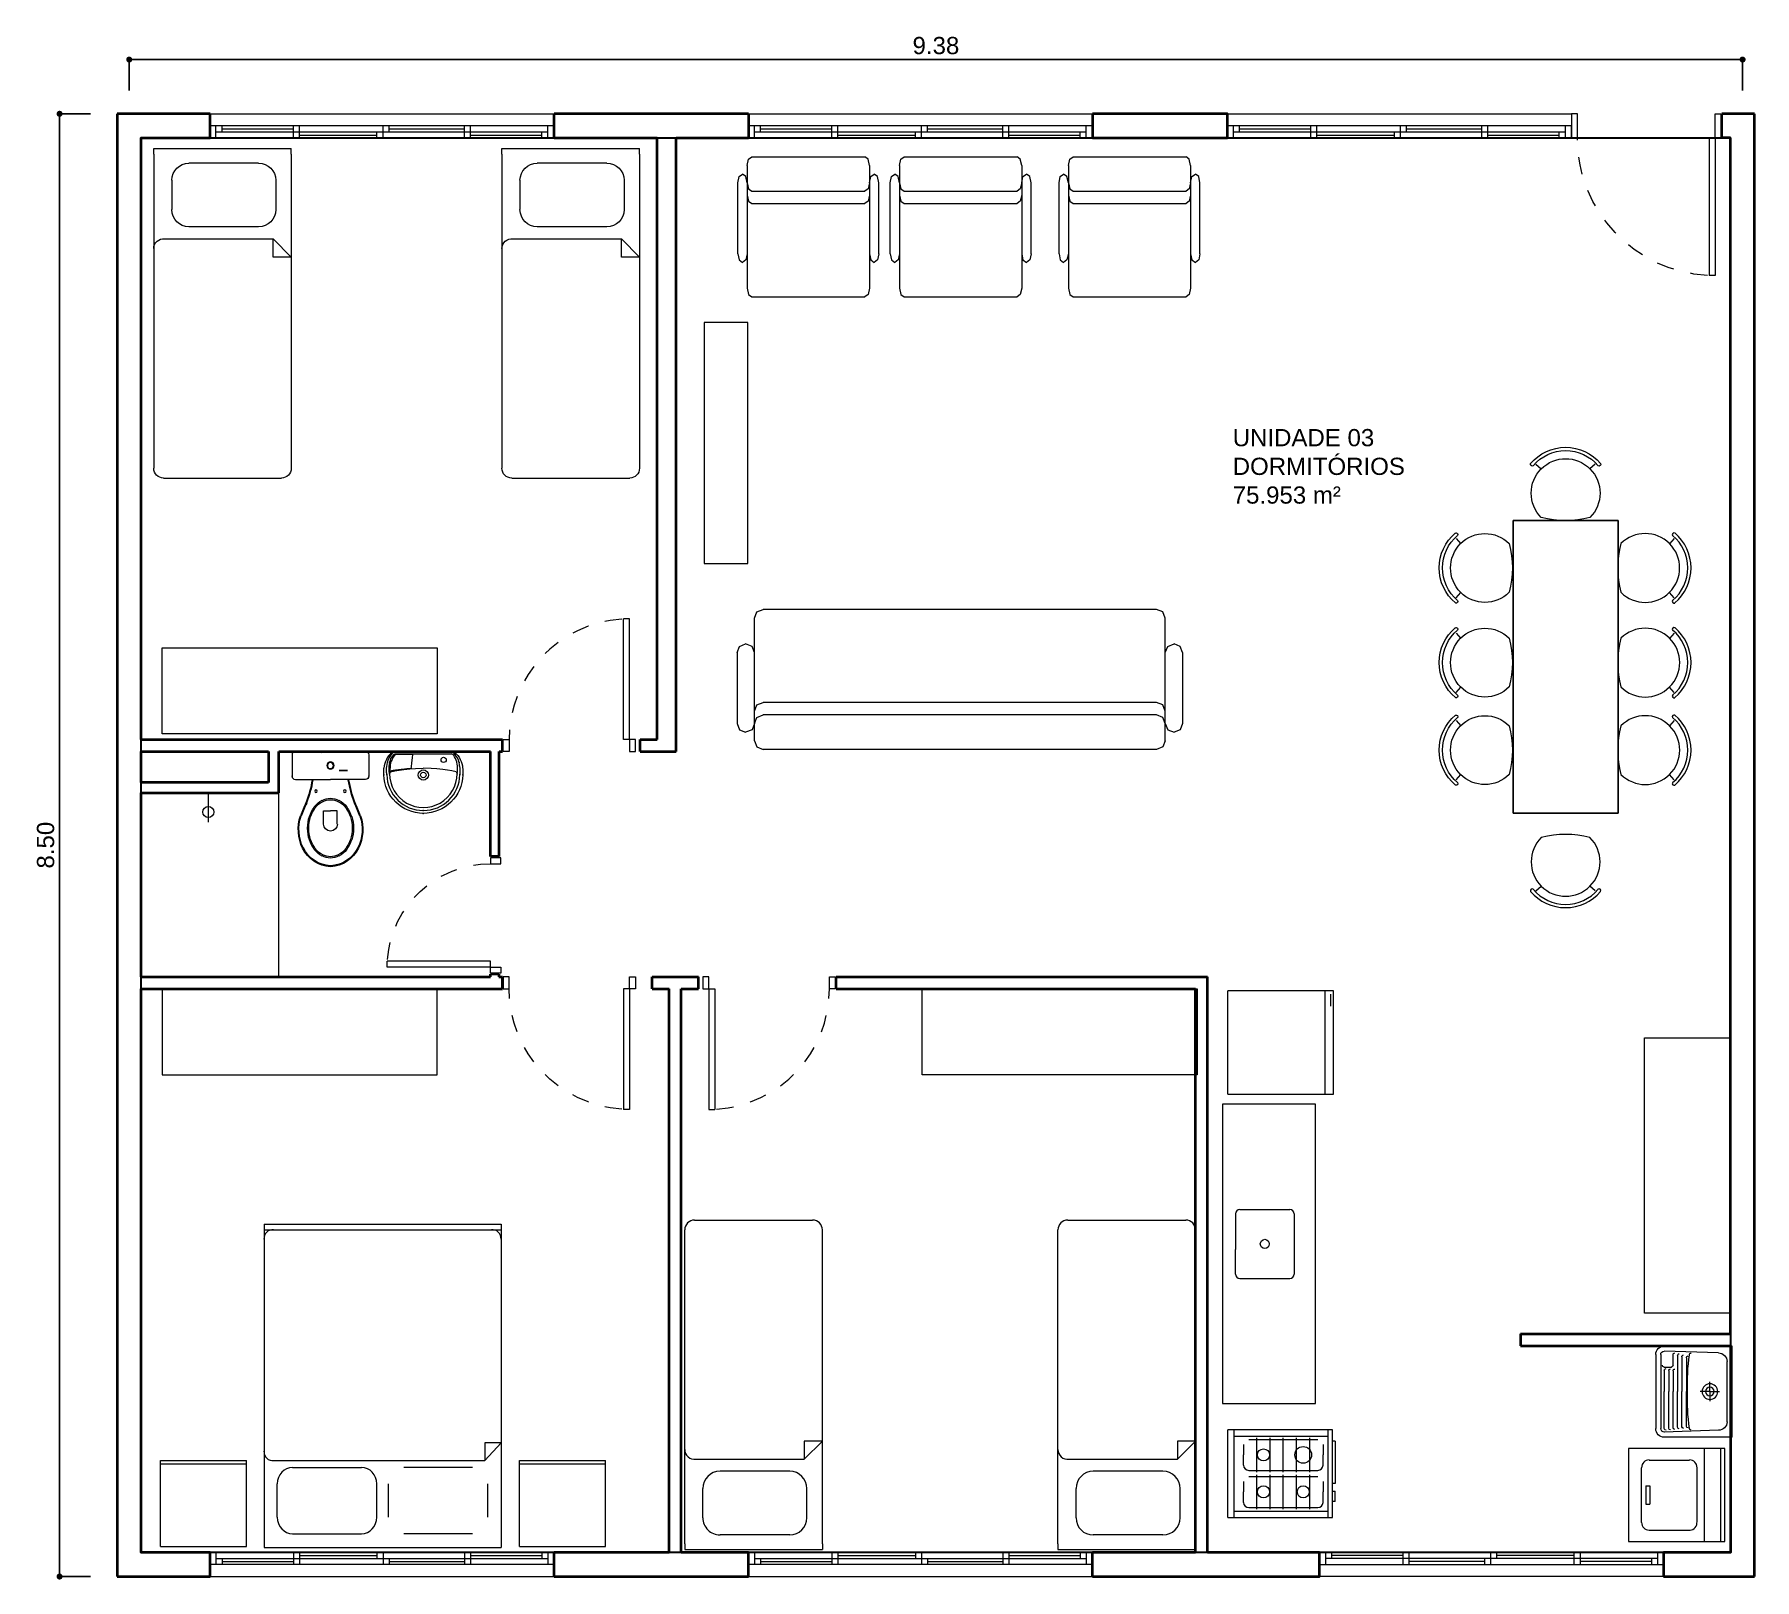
# Model space of a CAD drawing. Header units: millimetres. Extents: x 173 to 410, y -14 to 183.
# Drawn here: x 185.15 to 195.15, y 82.24 to 91.22 of the extents above; entities that cross this region are included whole.
import ezdxf

# ---------------------------------------------------------------- set-up
doc = ezdxf.new("R2010")
doc.units = ezdxf.units.MM
doc.linetypes.add('HIDDEN', pattern=[0.05, 0.025, -0.025])
doc.layers.get('0').update_dxf_attribs({"color": 4})
doc.layers.add('ar-mobiliario', color=7, linetype='Continuous')
doc.layers.add('ar-sanitarios-louças', color=7, linetype='Continuous')
for name, color, linetype, lineweight in [('ARQ Alvenaria', 201, 'Continuous', 40), ('ARQ Anotações', 2, 'Continuous', 5), ('ARQ Caixilharia', 140, 'Continuous', 9), ('ARQ Equipamento', 4, 'Continuous', 18), ('ARQ Projeções', 144, 'HIDDEN', 5), ('ARQ Visto', 152, 'Continuous', 13)]:
    doc.layers.add(name, color=color, linetype=linetype, lineweight=lineweight)
doc.layers.add('ARQ Áreas', color=7, linetype='Continuous', lineweight=30, true_color=0x0ce956, plot=False)
doc.styles.get("Standard").update_dxf_attribs({"font": 'arial.ttf'})
doc.dimstyles.new('Executivo 1-50', dxfattribs={"dimtxt": 0.1, "dimasz": 0.035, "dimexe": 0, "dimexo": 0.0625, "dimgap": 0.03, "dimtad": 1, "dimzin": 0, "dimdsep": 46, "dimtxsty": 'Standard', "dimblk": 'DOT', "dimcen": 0.09, "dimclrd": 8, "dimclre": 8, "dimadec": 0, "dimazin": 0, "dimtfac": 1, "dimtix": 1, "dimtmove": 2, "dimatfit": 3, "dimldrblk": 'DOT', "dimfxl": 0.18, "dimfxlon": 1, "dimtolj": 1, "dimtzin": 0, "dimarcsym": 0})

# ---------------------------------------------------------------- blocks, each defined once
blk = doc.blocks.new('SLAB_19', base_point=(-13.105, -3.32))
at = {"layer": 'ar-mobiliario', "color": 8, "linetype": 'Continuous', "lineweight": 13, "true_color": 0x747474, "flags": 128}
blk.add_lwpolyline([(-13.105, -3.32), (-13.105, -3.82), (-11.505, -3.82), (-11.505, -3.32)], close=True, dxfattribs=at)
blk = doc.blocks.new('PSN_Single Bed', base_point=(23.006, 28.013))
at = {"layer": 'ar-mobiliario', "color": 8, "linetype": 'Continuous', "lineweight": 13, "true_color": 0x747474}
for p, q in [((23.193, 29.912), (23.193, 29.946)), ((23.993, 29.946), (23.193, 29.946)), ((23.193, 29.912), (23.193, 28.088)), ((23.993, 29.912), (23.993, 29.946)), ((23.993, 29.912), (23.993, 28.088)), ((23.383, 29.861), (23.788, 29.861)), ((23.283, 29.761), (23.283, 29.591)), ((23.888, 29.761), (23.888, 29.591)), ((23.298, 29.42), (23.193, 29.315)), ((23.298, 29.315), (23.298, 29.42)), ((23.929, 29.42), (23.298, 29.42)), ((23.383, 29.491), (23.788, 29.491)), ((23.193, 29.315), (23.298, 29.315)), ((23.936, 28.031), (23.25, 28.031))]:
    blk.add_line(p, q, dxfattribs=at)
for centre, radius, start, end in [((23.383, 29.761), 0.1, 90, 180), ((23.788, 29.761), 0.1, 0, 90), ((23.383, 29.591), 0.1, 180, 270), ((23.788, 29.591), 0.1, 270, 0), ((23.936, 29.364), 0.0571, 0, 97.1348), ((23.25, 28.088), 0.057, 180, 270), ((23.936, 28.088), 0.057, 270, 360)]:
    blk.add_arc(centre, radius, start, end, dxfattribs=at)
blk = doc.blocks.new('PSR_Double Bed', base_point=(23.006, 28.013))
at = {"layer": 'ar-mobiliario', "color": 8, "linetype": 'Continuous', "lineweight": 13, "true_color": 0x747474}
for p, q in [((23.024, 29.732), (23.059, 29.732)), ((23.024, 28.182), (23.024, 29.732)), ((23.059, 29.732), (24.94, 29.732)), ((23.059, 28.182), (23.059, 29.732)), ((24.448, 29.626), (24.343, 29.732)), ((24.343, 29.732), (24.343, 29.626)), ((24.94, 29.732), (24.974, 29.732)), ((24.974, 28.182), (24.974, 29.732)), ((24.343, 29.626), (24.448, 29.626)), ((24.448, 28.245), (24.448, 29.626)), ((24.79, 29.645), (24.59, 29.645)), ((24.49, 29.545), (24.49, 29.095)), ((24.89, 29.545), (24.89, 29.095)), ((24.79, 28.995), (24.59, 28.995)), ((24.79, 28.919), (24.59, 28.919)), ((24.49, 28.369), (24.49, 28.819)), ((24.89, 28.369), (24.89, 28.819)), ((24.79, 28.269), (24.59, 28.269)), ((23.024, 28.182), (23.059, 28.182)), ((23.059, 28.182), (24.94, 28.182)), ((24.94, 28.182), (24.974, 28.182))]:
    blk.add_line(p, q, dxfattribs=at)
for centre, radius, start, end in [((23.115, 29.675), 0.0571, 90, 187.1348), ((24.59, 28.819), 0.1, 90, 180), ((24.79, 28.819), 0.1, 0, 90), ((24.59, 28.369), 0.1, 180, 270), ((24.79, 28.369), 0.1, 270, 0), ((23.115, 28.238), 0.0571, 172.8651, 270), ((24.392, 28.238), 0.0571, 270, 7.1348)]:
    blk.add_arc(centre, radius, start, end, dxfattribs=at)
blk = doc.blocks.new('Cab Base 1D-Drawer_2', base_point=(23.006, 28.013))
at = {"layer": 'ar-mobiliario', "color": 8, "linetype": 'Continuous', "lineweight": 13, "true_color": 0x747474}
for p, q in [((23.006, 28.513), (23.506, 28.513)), ((23.006, 28.013), (23.006, 28.513)), ((23.506, 28.013), (23.506, 28.513)), ((23.006, 28.493), (23.506, 28.493)), ((23.006, 28.013), (23.506, 28.013))]:
    blk.add_line(p, q, dxfattribs=at)
blk = doc.blocks.new('_DOT')
at = {"color": 0, "linetype": 'ByBlock', "lineweight": -2}
blk.add_line((-0.5, 0), (-1, 0), dxfattribs=at)
at = {"color": 0, "linetype": 'ByBlock', "const_width": 0.5}
blk.add_lwpolyline([(-0.25, 0, 1), (0.25, 0, 1)], format="xyb", close=True, dxfattribs=at)
blk = doc.blocks.new('*D2709')
at = {"layer": 'ARQ Anotações', "color": 8, "lineweight": -2, "transparency": 16777216}
for p, q in [((185.697, 90.896), (185.697, 91.076)), ((185.732, 91.076), (195.042, 91.076)), ((195.077, 90.896), (195.077, 91.076))]:
    blk.add_line(p, q, dxfattribs=at)
at = {"layer": 'Defpoints', "color": 0, "transparency": 16777216}
for p in [(195.077, 91.076), (195.077, 90.571), (185.697, 85.656)]:
    blk.add_point(p, dxfattribs=at)
at = {"layer": 'ARQ Anotações', "color": 8, "lineweight": -2, "transparency": 16777216, "xscale": 0.035, "yscale": 0.035, "zscale": 0.035, "rotation": 180}
blk.add_blockref('_DOT', (185.697, 91.076), dxfattribs=at)
at = {"layer": 'ARQ Anotações', "color": 8, "lineweight": -2, "transparency": 16777216, "xscale": 0.035, "yscale": 0.035, "zscale": 0.035}
blk.add_blockref('_DOT', (195.077, 91.076), dxfattribs=at)
at = {"layer": 'ARQ Anotações', "color": 0, "transparency": 16777216, "insert": (190.387, 91.157), "char_height": 0.1, "attachment_point": 5}
blk.add_mtext('\\A1;9.38', dxfattribs=at)
blk = doc.blocks.new('PSR_cuba cozinha', base_point=(23.006, 28.013))
at = {"layer": 'ar-sanitarios-louças', "color": 8, "linetype": 'Continuous', "lineweight": 13, "true_color": 0x747474}
for p, q in [((23.085, 28.544), (23.085, 28.337)), ((23.11, 28.569), (23.41, 28.569)), ((23.435, 28.544), (23.435, 28.194)), ((23.085, 28.194), (23.085, 28.337)), ((23.11, 28.169), (23.41, 28.169))]:
    blk.add_line(p, q, dxfattribs=at)
blk.add_circle((23.26, 28.369), 0.0269, dxfattribs=at)
for centre, start, end in [((23.11, 28.544), 90, 180), ((23.41, 28.544), 0, 90), ((23.11, 28.194), 180, 270), ((23.41, 28.194), 270, 0)]:
    blk.add_arc(centre, 0.025, start, end, dxfattribs=at)
blk = doc.blocks.new('PSR_Fridge 1Door', base_point=(23.006, 28.013))
at = {"layer": 'ar-mobiliario', "color": 8, "linetype": 'Continuous', "lineweight": 13, "true_color": 0x747474}
for p, q in [((23.006, 28.661), (23.006, 28.013)), ((23.006, 28.661), (23.717, 28.661)), ((23.717, 28.013), (23.717, 28.661)), ((23.006, 28.064), (23.717, 28.064)), ((23.006, 28.013), (23.717, 28.013)), ((23.612, 28.028), (23.693, 28.028))]:
    blk.add_line(p, q, dxfattribs=at)
blk = doc.blocks.new('PSR_Fogão4 bocas', base_point=(23.006, 28.013))
at = {"layer": 'ar-mobiliario', "color": 8, "linetype": 'Continuous', "lineweight": 13, "true_color": 0x747474}
for p, q in [((23.006, 28.623), (23.516, 28.623)), ((23.006, 28.623), (23.006, 28.013)), ((23.516, 28.013), (23.516, 28.623)), ((23.006, 28.585), (23.516, 28.585)), ((23.043, 28.585), (23.043, 28.039)), ((23.094, 28.531), (23.155, 28.531)), ((23.215, 28.531), (23.155, 28.531)), ((23.31, 28.531), (23.37, 28.531)), ((23.43, 28.531), (23.37, 28.531)), ((23.479, 28.585), (23.479, 28.039)), ((23.054, 28.454), (23.255, 28.454)), ((23.064, 28.501), (23.064, 28.099)), ((23.245, 28.501), (23.245, 28.099)), ((23.269, 28.454), (23.47, 28.454)), ((23.28, 28.501), (23.28, 28.099)), ((23.46, 28.501), (23.46, 28.099)), ((23.054, 28.377), (23.255, 28.377)), ((23.269, 28.377), (23.47, 28.377)), ((23.054, 28.3), (23.255, 28.3)), ((23.054, 28.223), (23.255, 28.223)), ((23.269, 28.3), (23.47, 28.3)), ((23.269, 28.223), (23.47, 28.223)), ((23.054, 28.146), (23.255, 28.146)), ((23.269, 28.146), (23.47, 28.146)), ((23.006, 28.039), (23.516, 28.039)), ((23.006, 28.013), (23.516, 28.013)), ((23.094, 28.069), (23.155, 28.069)), ((23.099, 27.998), (23.099, 28.013)), ((23.215, 28.069), (23.155, 28.069)), ((23.159, 28.013), (23.159, 27.998)), ((23.204, 27.998), (23.204, 28.013)), ((23.31, 28.069), (23.37, 28.069)), ((23.43, 28.069), (23.37, 28.069)), ((23.449, 27.998), (23.449, 28.013)), ((23.099, 27.998), (23.159, 27.998)), ((23.449, 27.998), (23.204, 27.998))]:
    blk.add_line(p, q, dxfattribs=at)
for centre, radius in [((23.155, 28.415), 0.035), ((23.37, 28.415), 0.035), ((23.155, 28.184), 0.035), ((23.37, 28.184), 0.0487)]:
    blk.add_circle(centre, radius, dxfattribs=at)
for centre, start, end in [((23.094, 28.501), 90, 180), ((23.31, 28.501), 90, 180), ((23.094, 28.099), 180, 270), ((23.31, 28.099), 180, 270)]:
    blk.add_arc(centre, 0.03, start, end, dxfattribs=at)
blk = doc.blocks.new('CP929_2')
at = {"layer": 'ARQ Equipamento', "lineweight": 13}
for p, q in [((-0.222, -0.027), (-0.224, -0.035)), ((-0.224, -0.035), (-0.224, -0.159)), ((-0.218, -0.021), (-0.222, -0.027)), ((-0.212, -0.016), (-0.218, -0.021)), ((-0.204, -0.015), (-0.212, -0.016)), ((-0.204, -0.015), (0.204, -0.015)), ((0.204, -0.015), (0.212, -0.016)), ((0.212, -0.016), (0.217, -0.021)), ((0.217, -0.021), (0.222, -0.027)), ((0.222, -0.027), (0.223, -0.035)), ((0.223, -0.035), (0.223, -0.159)), ((-0.224, -0.159), (-0.222, -0.167)), ((-0.222, -0.167), (-0.218, -0.173)), ((-0.218, -0.173), (-0.212, -0.177)), ((-0.212, -0.177), (-0.204, -0.179)), ((-0.204, -0.179), (0, -0.179)), ((-0.103, -0.18), (-0.103, -0.179)), ((0.204, -0.179), (0, -0.179)), ((0.102, -0.18), (0.102, -0.179)), ((0.212, -0.177), (0.204, -0.179)), ((0.217, -0.173), (0.212, -0.177)), ((0.222, -0.167), (0.217, -0.173)), ((0.223, -0.159), (0.222, -0.167)), ((-0.04, -0.437), (-0.04, -0.36)), ((-0.04, -0.36), (0, -0.36)), ((0.04, -0.36), (0, -0.36)), ((0.04, -0.437), (0.04, -0.36))]:
    blk.add_line(p, q, dxfattribs=at)
for centre, radius in [((0, -0.097), 0.0216), ((0, -0.097), 0.018), ((-0.084, -0.246), 0.00752), ((0.084, -0.246), 0.00752)]:
    blk.add_circle(centre, radius, dxfattribs=at)
for centre, radius, start, end in [((-0.859, -0.049), 0.763, 339.6909, 350.163), ((-0.859, -0.049), 0.767, 339.6909, 350.163), ((0.858, -0.049), 0.767, 189.837, 200.3091), ((0.858, -0.049), 0.763, 189.837, 200.3091), ((0.018, -0.424), 0.142, 118.3761, 142.5178), ((0, -0.39), 0.103, 90, 118.3761), ((0, -0.392), 0.0966, 90, 118.3761), ((0, -0.39), 0.103, 61.6239, 90), ((0, -0.392), 0.0966, 61.6239, 90), ((-0.019, -0.424), 0.142, 37.4822, 61.6239), ((0.067, -0.468), 0.255, 162.0904, 205.4458), ((0.063, -0.468), 0.247, 161.867, 205.7625), ((-26.813, 10.724), 28.863, 337.3538, 337.5183), ((-25.375, 10.125), 27.31, 337.3514, 337.5257), ((0.092, -0.461), 0.226, 162.3784, 180), ((0.091, -0.461), 0.217, 162.3784, 180), ((0.047, -0.447), 0.178, 142.5178, 162.3784), ((0.046, -0.447), 0.17, 142.5178, 162.3784), ((0.018, -0.425), 0.135, 118.3761, 142.5178), ((-0.018, -0.425), 0.135, 37.4822, 61.6239), ((-0.047, -0.447), 0.17, 17.6216, 37.4822), ((-0.048, -0.447), 0.178, 17.6216, 37.4822), ((-0.091, -0.461), 0.217, 360, 17.6216), ((-0.093, -0.461), 0.226, 0, 17.6216), ((25.374, 10.125), 27.31, 202.4743, 202.6486), ((26.812, 10.724), 28.863, 202.4817, 202.6462), ((-0.064, -0.468), 0.247, 334.2375, 18.133), ((-0.068, -0.468), 0.255, 334.5542, 17.9096), ((0.092, -0.461), 0.226, 180, 197.6216), ((0.091, -0.461), 0.217, 180, 197.6216), ((0, -0.437), 0.0404, 180, 0), ((-0.091, -0.461), 0.217, 342.3784, 0), ((-0.093, -0.461), 0.226, 342.3784, 360), ((0.008, -0.495), 0.19, 205.7625, 267.2081), ((0.008, -0.495), 0.185, 205.7625, 267.2081), ((0.047, -0.475), 0.178, 197.6216, 217.4822), ((0.046, -0.475), 0.17, 197.6216, 217.4822), ((0.018, -0.498), 0.142, 217.4822, 241.6239), ((0.018, -0.497), 0.135, 217.4822, 241.6239), ((-0.009, -0.495), 0.185, 272.7919, 334.2375), ((-0.009, -0.495), 0.19, 272.7919, 334.2375), ((-0.018, -0.497), 0.135, 298.3761, 322.5178), ((-0.019, -0.498), 0.142, 298.3761, 322.5178), ((-0.047, -0.475), 0.17, 322.5178, 342.3784), ((-0.048, -0.475), 0.178, 322.5178, 342.3784), ((0, -0.532), 0.103, 241.6239, 270), ((0, -0.53), 0.0966, 241.6239, 270), ((0, -0.53), 0.0966, 270, 298.3761), ((0, -0.532), 0.103, 270, 298.3761)]:
    blk.add_arc(centre, radius, start, end, dxfattribs=at)
for p in [(-0.204, -0.015), (0.204, -0.015), (-0.224, -0.159), (-0.103, -0.18), (0.102, -0.18), (0.223, -0.159)]:
    blk.add_point(p, dxfattribs=at)
blk = doc.blocks.new('L915')
at = {"layer": 'ARQ Equipamento', "lineweight": 13}
for p, q in [((-0.172, 0), (-0.181, -0.006)), ((-0.172, 0), (0.172, 0)), ((0.172, 0), (0.181, -0.006)), ((-0.227, -0.083), (-0.229, -0.098)), ((-0.229, -0.104), (-0.229, -0.098)), ((-0.224, -0.07), (-0.227, -0.083)), ((-0.22, -0.058), (-0.224, -0.07)), ((-0.215, -0.046), (-0.22, -0.058)), ((-0.208, -0.034), (-0.215, -0.046)), ((-0.214, -0.098), (-0.213, -0.087)), ((-0.214, -0.105), (-0.214, -0.098)), ((-0.213, -0.087), (-0.211, -0.075)), ((-0.211, -0.075), (-0.208, -0.064)), ((-0.2, -0.023), (-0.208, -0.034)), ((-0.208, -0.064), (-0.204, -0.05)), ((-0.204, -0.05), (-0.198, -0.038)), ((-0.19, -0.013), (-0.2, -0.023)), ((-0.199, -0.097), (-0.198, -0.091)), ((-0.198, -0.102), (-0.199, -0.097)), ((-0.198, -0.038), (-0.192, -0.029)), ((-0.198, -0.084), (-0.197, -0.075)), ((-0.198, -0.091), (-0.198, -0.084)), ((-0.197, -0.075), (-0.194, -0.061)), ((-0.194, -0.061), (-0.191, -0.05)), ((-0.193, -0.093), (-0.194, -0.105)), ((-0.192, -0.08), (-0.193, -0.093)), ((-0.192, -0.029), (-0.185, -0.018)), ((-0.19, -0.067), (-0.192, -0.08)), ((-0.191, -0.05), (-0.188, -0.042)), ((-0.181, -0.006), (-0.19, -0.013)), ((-0.187, -0.056), (-0.19, -0.067)), ((-0.188, -0.042), (-0.182, -0.032)), ((-0.182, -0.046), (-0.187, -0.056)), ((-0.185, -0.018), (-0.177, -0.009)), ((-0.182, -0.032), (-0.177, -0.024)), ((-0.177, -0.036), (-0.182, -0.046)), ((-0.177, -0.009), (-0.169, -0.004)), ((-0.177, -0.024), (-0.171, -0.017)), ((-0.17, -0.026), (-0.177, -0.036)), ((-0.171, -0.017), (-0.164, -0.013)), ((-0.163, -0.018), (-0.17, -0.026)), ((-0.169, -0.004), (0.169, -0.004)), ((-0.164, -0.013), (0.164, -0.013)), ((-0.127, -0.017), (-0.163, -0.018)), ((-0.096, -0.017), (-0.127, -0.017)), ((-0.11, -0.101), (-0.095, -0.099)), ((-0.061, -0.017), (-0.096, -0.017)), ((-0.095, -0.099), (-0.078, -0.099)), ((-0.078, -0.099), (-0.071, -0.098)), ((-0.071, -0.098), (-0.069, -0.09)), ((-0.069, -0.09), (-0.066, -0.067)), ((-0.066, -0.067), (-0.063, -0.037)), ((-0.063, -0.037), (-0.061, -0.017)), ((-0.045, -0.1), (0, -0.098)), ((0.045, -0.1), (0, -0.098)), ((0.171, -0.017), (0.164, -0.013)), ((0.177, -0.009), (0.169, -0.004)), ((0.177, -0.024), (0.171, -0.017)), ((0.184, -0.018), (0.177, -0.009)), ((0.182, -0.032), (0.177, -0.024)), ((0.181, -0.006), (0.19, -0.013)), ((0.188, -0.042), (0.182, -0.032)), ((0.192, -0.029), (0.184, -0.018)), ((0.191, -0.05), (0.188, -0.042)), ((0.19, -0.013), (0.2, -0.023)), ((0.194, -0.061), (0.191, -0.05)), ((0.198, -0.038), (0.192, -0.029)), ((0.197, -0.075), (0.194, -0.061)), ((0.198, -0.084), (0.197, -0.075)), ((0.204, -0.05), (0.198, -0.038)), ((0.198, -0.091), (0.198, -0.084)), ((0.199, -0.097), (0.198, -0.091)), ((0.198, -0.102), (0.199, -0.097)), ((0.2, -0.023), (0.208, -0.034)), ((0.208, -0.064), (0.204, -0.05)), ((0.208, -0.034), (0.215, -0.046)), ((0.211, -0.075), (0.208, -0.064)), ((0.213, -0.087), (0.211, -0.075)), ((0.214, -0.098), (0.213, -0.087)), ((0.214, -0.105), (0.214, -0.098)), ((0.215, -0.046), (0.22, -0.058)), ((0.22, -0.058), (0.224, -0.07)), ((0.224, -0.07), (0.227, -0.083)), ((0.227, -0.083), (0.228, -0.093)), ((0.228, -0.093), (0.229, -0.104)), ((-0.23, -0.114), (-0.229, -0.104)), ((-0.23, -0.125), (-0.23, -0.114)), ((-0.23, -0.136), (-0.23, -0.125)), ((-0.228, -0.159), (-0.23, -0.136)), ((-0.224, -0.181), (-0.228, -0.159)), ((-0.218, -0.203), (-0.224, -0.181)), ((-0.214, -0.114), (-0.214, -0.105)), ((-0.214, -0.121), (-0.214, -0.114)), ((-0.214, -0.125), (-0.214, -0.121)), ((-0.214, -0.125), (-0.214, -0.128)), ((-0.214, -0.128), (-0.213, -0.135)), ((-0.213, -0.135), (-0.211, -0.157)), ((-0.211, -0.157), (-0.208, -0.177)), ((-0.208, -0.177), (-0.202, -0.197)), ((-0.202, -0.197), (-0.195, -0.216)), ((-0.198, -0.108), (-0.198, -0.102)), ((-0.198, -0.113), (-0.198, -0.108)), ((-0.198, -0.119), (-0.198, -0.113)), ((-0.197, -0.125), (-0.198, -0.119)), ((-0.196, -0.13), (-0.197, -0.125)), ((-0.195, -0.125), (-0.196, -0.13)), ((-0.193, -0.122), (-0.195, -0.125)), ((-0.194, -0.105), (-0.194, -0.116)), ((-0.194, -0.116), (-0.184, -0.112)), ((-0.19, -0.118), (-0.193, -0.122)), ((-0.19, -0.118), (-0.166, -0.113)), ((-0.184, -0.112), (-0.173, -0.109)), ((-0.173, -0.109), (-0.161, -0.107)), ((-0.166, -0.113), (-0.141, -0.109)), ((-0.161, -0.107), (-0.145, -0.105)), ((-0.145, -0.105), (-0.128, -0.103)), ((-0.141, -0.109), (-0.114, -0.105)), ((-0.128, -0.103), (-0.11, -0.101)), ((-0.114, -0.105), (-0.078, -0.102)), ((-0.078, -0.102), (-0.045, -0.1)), ((0.078, -0.102), (0.045, -0.1)), ((0.114, -0.105), (0.078, -0.102)), ((0.141, -0.109), (0.114, -0.105)), ((0.166, -0.113), (0.141, -0.109)), ((0.19, -0.118), (0.166, -0.113)), ((0.19, -0.118), (0.193, -0.122)), ((0.193, -0.122), (0.195, -0.125)), ((0.195, -0.125), (0.196, -0.13)), ((0.195, -0.216), (0.202, -0.197)), ((0.196, -0.13), (0.197, -0.125)), ((0.197, -0.125), (0.198, -0.119)), ((0.198, -0.108), (0.198, -0.102)), ((0.198, -0.113), (0.198, -0.108)), ((0.198, -0.119), (0.198, -0.113)), ((0.202, -0.197), (0.208, -0.177)), ((0.208, -0.177), (0.211, -0.157)), ((0.211, -0.157), (0.213, -0.135)), ((0.213, -0.135), (0.214, -0.128)), ((0.214, -0.114), (0.214, -0.105)), ((0.214, -0.121), (0.214, -0.114)), ((0.214, -0.125), (0.214, -0.121)), ((0.214, -0.128), (0.214, -0.125)), ((0.224, -0.181), (0.218, -0.203)), ((0.228, -0.159), (0.224, -0.181)), ((0.23, -0.136), (0.228, -0.159)), ((0.229, -0.104), (0.23, -0.114)), ((0.23, -0.114), (0.23, -0.125)), ((0.23, -0.125), (0.23, -0.136)), ((-0.21, -0.223), (-0.218, -0.203)), ((-0.2, -0.243), (-0.21, -0.223)), ((-0.189, -0.262), (-0.2, -0.243)), ((-0.195, -0.216), (-0.186, -0.234)), ((-0.175, -0.278), (-0.189, -0.262)), ((-0.186, -0.234), (-0.175, -0.252)), ((-0.175, -0.252), (-0.162, -0.268)), ((-0.16, -0.295), (-0.175, -0.278)), ((-0.162, -0.268), (-0.148, -0.283)), ((-0.144, -0.309), (-0.16, -0.295)), ((-0.148, -0.283), (-0.133, -0.296)), ((-0.133, -0.296), (-0.117, -0.308)), ((0.117, -0.308), (0.133, -0.296)), ((0.133, -0.296), (0.148, -0.283)), ((0.16, -0.295), (0.144, -0.309)), ((0.148, -0.283), (0.162, -0.268)), ((0.175, -0.278), (0.16, -0.295)), ((0.162, -0.268), (0.175, -0.252)), ((0.175, -0.252), (0.186, -0.234)), ((0.189, -0.262), (0.175, -0.278)), ((0.186, -0.234), (0.195, -0.216)), ((0.2, -0.243), (0.189, -0.262)), ((0.21, -0.223), (0.2, -0.243)), ((0.218, -0.203), (0.21, -0.223)), ((-0.127, -0.322), (-0.144, -0.309)), ((-0.108, -0.333), (-0.127, -0.322)), ((-0.117, -0.308), (-0.1, -0.318)), ((-0.088, -0.342), (-0.108, -0.333)), ((-0.1, -0.318), (-0.082, -0.327)), ((-0.067, -0.35), (-0.088, -0.342)), ((-0.082, -0.327), (-0.062, -0.334)), ((-0.046, -0.355), (-0.067, -0.35)), ((-0.062, -0.334), (-0.042, -0.339)), ((-0.023, -0.359), (-0.046, -0.355)), ((-0.042, -0.339), (-0.022, -0.342)), ((0, -0.36), (-0.023, -0.359)), ((-0.022, -0.342), (0, -0.343)), ((0, -0.343), (0.022, -0.342)), ((0.023, -0.359), (0, -0.36)), ((0.022, -0.342), (0.042, -0.339)), ((0.046, -0.355), (0.023, -0.359)), ((0.042, -0.339), (0.062, -0.334)), ((0.067, -0.35), (0.046, -0.355)), ((0.062, -0.334), (0.082, -0.327)), ((0.088, -0.342), (0.067, -0.35)), ((0.082, -0.327), (0.1, -0.318)), ((0.107, -0.333), (0.088, -0.342)), ((0.1, -0.318), (0.117, -0.308)), ((0.127, -0.322), (0.107, -0.333)), ((0.144, -0.309), (0.127, -0.322))]:
    blk.add_line(p, q, dxfattribs=at)
for centre, radius in [((0.118, -0.049), 0.0151), ((0, -0.137), 0.0295), ((0, -0.137), 0.0161)]:
    blk.add_circle(centre, radius, dxfattribs=at)
blk.add_arc((0, -0.13), 0.196, 180, 360, dxfattribs=at)
for p in [(-0.208, -0.064), (-0.198, -0.084), (-0.177, -0.036), (-0.071, -0.098), (0.198, -0.084), (0.208, -0.064), (-0.23, -0.136), (-0.213, -0.135), (-0.196, -0.13), (-0.184, -0.112), (0.196, -0.13), (0.213, -0.135), (0.23, -0.136), (0, -0.343), (0, -0.36)]:
    blk.add_point(p, dxfattribs=at)
blk = doc.blocks.new('Folha 62')
at = {"lineweight": -2}
for p, q in [((0.3, 0.6), (0.265, 0.6)), ((0.265, 0), (0.265, 0.6)), ((0.3, 0), (0.3, 0.6)), ((-0.335, 0), (-0.3, 0)), ((-0.335, -0.06), (-0.335, 0)), ((-0.3, 0), (-0.3, -0.06)), ((0.3, 0), (0.265, 0)), ((0.335, 0), (0.3, 0)), ((0.3, 0), (0.3, -0.06)), ((0.335, -0.06), (0.335, 0)), ((-0.3, -0.06), (-0.335, -0.06)), ((0.3, -0.06), (0.335, -0.06))]:
    blk.add_line(p, q, dxfattribs=at)
at = {"layer": 'ARQ Projeções'}
blk.add_arc((0.3, 0), 0.6, 94.2369, 180, dxfattribs=at)
blk = doc.blocks.new('chuveiro')
at = {"linetype": 'ByBlock', "lineweight": -2}
blk.add_line((0, 0), (0, -172), dxfattribs=at)
blk.add_circle((0, -112), 32.4, dxfattribs=at)
blk = doc.blocks.new('PSR_Chair Round', base_point=(23.006, 28.013))
at = {"layer": 'ar-mobiliario', "color": 8, "linetype": 'Continuous', "lineweight": 13, "true_color": 0x747474}
for p, q in [((22.833, 27.545), (22.864, 27.572)), ((23.178, 27.545), (23.147, 27.572))]:
    blk.add_line(p, q, dxfattribs=at)
for centre, radius, start, end in [((23.006, 27.713), 0.2, 135, 45), ((23.006, 27.328), 0.545, 74.9643, 105.0357), ((22.811, 27.546), 0.00983, 52.4054, 207.8484), ((23.006, 27.713), 0.266, 220.127, 319.873), ((23.006, 27.713), 0.247, 220.127, 319.873), ((23.2, 27.546), 0.00983, 332.1516, 127.5946)]:
    blk.add_arc(centre, radius, start, end, dxfattribs=at)
blk = doc.blocks.new('PSR_Tanque 25L', base_point=(23.006, 28.013))
at = {"layer": 'ar-sanitarios-louças', "color": 8, "linetype": 'Continuous', "lineweight": 13, "true_color": 0x747474}
for p, q in [((22.871, 28.408), (23.401, 28.408)), ((22.871, 28.408), (22.871, 28.013)), ((23.194, 28.408), (23.248, 28.408)), ((23.401, 28.408), (23.401, 28.013)), ((22.911, 28.328), (22.901, 28.013)), ((22.961, 28.378), (23.311, 28.378)), ((23.136, 28.278), (23.136, 28.334)), ((23.361, 28.328), (23.371, 28.013)), ((23.136, 28.278), (23.08, 28.278)), ((23.136, 28.278), (23.192, 28.278)), ((23.136, 28.278), (23.136, 28.222)), ((22.932, 28.115), (23.136, 28.115)), ((22.935, 28.141), (23.136, 28.141)), ((23.333, 28.141), (23.136, 28.141)), ((23.339, 28.115), (23.136, 28.115)), ((22.921, 28.013), (23.136, 28.013)), ((22.923, 28.039), (23.136, 28.039)), ((22.926, 28.064), (23.136, 28.064)), ((22.929, 28.09), (23.136, 28.09)), ((23.346, 28.09), (23.136, 28.09)), ((23.257, 28.064), (23.136, 28.064)), ((23.258, 28.039), (23.136, 28.039)), ((23.26, 28.013), (23.136, 28.013)), ((23.279, 28.012), (23.279, 28.054)), ((23.289, 28.064), (23.351, 28.064)), ((23.351, 27.993), (22.921, 27.993)), ((23.351, 27.963), (22.921, 27.963))]:
    blk.add_line(p, q, dxfattribs=at)
for radius in [0.0452, 0.025]:
    blk.add_circle((23.136, 28.278), radius, dxfattribs=at)
for centre, radius, start, end in [((22.961, 28.328), 0.05, 90, 180), ((23.311, 28.328), 0.05, 0, 90), ((22.922, 28.169), 0.01, 180, 270), ((23.095, 29.402), 1.255, 262.0871, 271.891), ((22.932, 28.125), 0.01, 180, 270), ((22.935, 28.151), 0.01, 180, 270), ((23.177, 29.402), 1.255, 268.109, 277.9129), ((23.333, 28.151), 0.01, 270, 0), ((23.339, 28.125), 0.01, 270, 0), ((23.35, 28.169), 0.01, 270, 0), ((22.921, 28.013), 0.05, 180, 270), ((22.921, 28.013), 0.02, 178.6718, 270), ((22.921, 28.023), 0.01, 180, 270), ((22.923, 28.049), 0.01, 180, 270), ((22.926, 28.074), 0.01, 180, 270), ((22.929, 28.1), 0.01, 180, 270), ((23.257, 28.074), 0.01, 270, 0), ((23.258, 28.049), 0.01, 270, 0), ((23.26, 28.023), 0.01, 270, 0), ((23.289, 28.054), 0.01, 90, 180), ((23.289, 28.012), 0.01, 180, 270), ((23.346, 28.1), 0.01, 270, 0), ((23.351, 28.074), 0.01, 270, 0), ((23.351, 28.013), 0.05, 270, 0), ((23.351, 28.012), 0.02, 270, 1.3282)]:
    blk.add_arc(centre, radius, start, end, dxfattribs=at)
blk = doc.blocks.new('PSN_WasherDryer Vert', base_point=(23.006, 28.013))
at = {"layer": 'ar-mobiliario', "color": 8, "linetype": 'Continuous', "lineweight": 13, "true_color": 0x747474}
for p, q in [((23.615, 28.673), (23.006, 28.673)), ((23.006, 28.673), (23.006, 28.013)), ((23.131, 28.583), (23.49, 28.583)), ((23.615, 28.013), (23.615, 28.673)), ((23.081, 28.532), (23.081, 28.251)), ((23.37, 28.554), (23.25, 28.554)), ((23.25, 28.554), (23.25, 28.527)), ((23.37, 28.527), (23.25, 28.527)), ((23.37, 28.554), (23.37, 28.527)), ((23.54, 28.532), (23.54, 28.254)), ((23.006, 28.153), (23.615, 28.153)), ((23.136, 28.203), (23.49, 28.203)), ((23.006, 28.04), (23.615, 28.04)), ((23.006, 28.013), (23.615, 28.013))]:
    blk.add_line(p, q, dxfattribs=at)
for centre, radius, start, end in [((23.131, 28.532), 0.0508, 90, 180), ((23.49, 28.532), 0.0508, 360, 90), ((23.131, 28.254), 0.0509, 183.5763, 274.7637), ((23.49, 28.254), 0.0508, 270, 0)]:
    blk.add_arc(centre, radius, start, end, dxfattribs=at)
blk = doc.blocks.new('PSN_LoveSeat Basic', base_point=(23.006, 28.013))
at = {"layer": 'ar-mobiliario', "color": 8, "linetype": 'Continuous', "lineweight": 13, "true_color": 0x747474}
for p, q in [((23.006, 28.776), (23.02, 28.812)), ((23.02, 28.812), (23.056, 28.826)), ((23.056, 28.826), (24.277, 28.826)), ((24.312, 28.812), (24.277, 28.826)), ((24.327, 28.776), (24.312, 28.812)), ((23.006, 28.063), (23.006, 28.776)), ((24.327, 28.063), (24.327, 28.776)), ((22.904, 28.576), (22.918, 28.612)), ((22.918, 28.612), (22.954, 28.626)), ((22.99, 28.612), (22.954, 28.626)), ((23.006, 28.576), (22.99, 28.612)), ((24.327, 28.576), (24.341, 28.612)), ((24.341, 28.612), (24.378, 28.626)), ((24.414, 28.612), (24.378, 28.626)), ((24.428, 28.576), (24.414, 28.612)), ((22.904, 28.576), (22.904, 28.163)), ((24.428, 28.576), (24.428, 28.163)), ((23.006, 28.235), (23.02, 28.271)), ((23.02, 28.271), (23.056, 28.285)), ((23.02, 28.199), (23.056, 28.213)), ((23.056, 28.285), (24.277, 28.285)), ((23.056, 28.213), (24.277, 28.213)), ((24.312, 28.271), (24.277, 28.285)), ((24.312, 28.199), (24.277, 28.213)), ((24.327, 28.235), (24.312, 28.271)), ((22.904, 28.163), (22.918, 28.127)), ((22.918, 28.127), (22.954, 28.113)), ((22.99, 28.127), (22.954, 28.113)), ((23.006, 28.163), (22.99, 28.127)), ((23.006, 28.163), (23.02, 28.199)), ((24.327, 28.163), (24.312, 28.199)), ((24.327, 28.163), (24.341, 28.127)), ((24.341, 28.127), (24.378, 28.113)), ((24.414, 28.127), (24.378, 28.113)), ((24.428, 28.163), (24.414, 28.127)), ((23.006, 28.063), (23.02, 28.027)), ((23.02, 28.027), (23.056, 28.013)), ((23.056, 28.013), (24.277, 28.013)), ((24.312, 28.027), (24.277, 28.013)), ((24.327, 28.063), (24.312, 28.027))]:
    blk.add_line(p, q, dxfattribs=at)
blk = doc.blocks.new('SLAB_18', base_point=(-7.555, -6.26))
at = {"layer": 'ar-mobiliario', "color": 8, "linetype": 'Continuous', "lineweight": 13, "true_color": 0x747474, "flags": 128}
blk.add_lwpolyline([(-7.555, -6.26), (-7.302, -6.26), (-7.302, -4.86), (-7.555, -4.86)], close=True, dxfattribs=at)
blk = doc.blocks.new('Folha 72')
at = {"color": 0, "linetype": 'ByBlock', "lineweight": -2}
for p, q in [((0.35, 0.7), (0.315, 0.7)), ((0.315, 0), (0.315, 0.7)), ((0.35, 0), (0.35, 0.7)), ((-0.385, 0), (-0.35, 0)), ((-0.385, -0.07), (-0.385, 0)), ((-0.35, 0), (-0.35, -0.07)), ((0.35, 0), (0.315, 0)), ((0.385, 0), (0.35, 0)), ((0.35, 0), (0.35, -0.07)), ((0.385, -0.07), (0.385, 0)), ((-0.35, -0.07), (-0.385, -0.07)), ((0.35, -0.07), (0.385, -0.07))]:
    blk.add_line(p, q, dxfattribs=at)
at = {"layer": 'ARQ Projeções'}
blk.add_arc((0.35, 0), 0.7, 93.6334, 180, dxfattribs=at)
blk = doc.blocks.new('Janela de correr_3')
at = {"lineweight": 13}
for p, q in [((0.403, 0), (-0.603, 0)), ((-0.603, 0), (-0.603, -0.07)), ((-0.568, -0.07), (-0.568, 0)), ((-0.533, -0.035), (-0.533, 0)), ((-0.118, -0.07), (-0.118, 0)), ((-0.082, -0.07), (-0.082, 0)), ((1.397, 0), (0.392, 0)), ((0.403, -0.07), (0.403, 0)), ((0.403, -0.07), (0.403, 0)), ((0.438, -0.035), (0.438, 0)), ((0.877, -0.07), (0.877, 0)), ((0.912, -0.07), (0.912, 0)), ((1.362, -0.07), (1.362, 0)), ((1.397, -0.07), (1.397, 0)), ((-0.603, -0.07), (0.403, -0.07)), ((-0.568, -0.035), (0.403, -0.035)), ((-0.533, -0.018), (-0.118, -0.018)), ((-0.082, -0.053), (0.368, -0.053)), ((0.368, -0.07), (0.368, -0.035)), ((0.392, -0.07), (1.397, -0.07)), ((0.403, -0.035), (1.362, -0.035)), ((0.438, -0.018), (0.877, -0.018)), ((0.912, -0.053), (1.327, -0.053)), ((1.327, -0.07), (1.327, -0.035))]:
    blk.add_line(p, q, dxfattribs=at)
blk = doc.blocks.new('Folha 82')
for p, q in [((0.4, 0.8), (0.365, 0.8)), ((0.365, 0), (0.365, 0.8)), ((0.4, 0), (0.4, 0.8)), ((-0.435, 0), (-0.4, 0)), ((-0.435, -0.14), (-0.435, 0)), ((-0.4, 0), (-0.4, -0.14)), ((0.4, 0), (0.365, 0)), ((0.435, 0), (0.4, 0)), ((0.4, 0), (0.4, -0.14)), ((0.435, -0.14), (0.435, 0)), ((-0.4, -0.14), (-0.435, -0.14)), ((0.4, -0.14), (0.435, -0.14))]:
    blk.add_line(p, q)
at = {"layer": 'ARQ Projeções'}
blk.add_arc((0.4, 0), 0.8, 93.1802, 180, dxfattribs=at)
blk = doc.blocks.new('*D2710')
at = {"layer": 'ARQ Anotações', "color": 8, "lineweight": -2, "transparency": 16777216}
for p, q in [((185.472, 90.761), (185.292, 90.761)), ((185.292, 90.726), (185.292, 82.296)), ((185.472, 82.261), (185.292, 82.261))]:
    blk.add_line(p, q, dxfattribs=at)
at = {"layer": 'Defpoints', "color": 0, "transparency": 16777216}
for p in [(185.627, 90.761), (185.292, 82.261), (185.627, 82.261)]:
    blk.add_point(p, dxfattribs=at)
at = {"layer": 'ARQ Anotações', "color": 8, "lineweight": -2, "transparency": 16777216, "xscale": 0.035, "yscale": 0.035, "zscale": 0.035}
for p, rotation in [((185.292, 90.761), 90), ((185.292, 82.261), 270)]:
    blk.add_blockref('_DOT', p, dxfattribs=dict(at, rotation=rotation))
at = {"layer": 'ARQ Anotações', "color": 0, "transparency": 16777216, "insert": (185.211, 86.511), "char_height": 0.1, "attachment_point": 5, "rotation": 90}
blk.add_mtext('\\A1;8.50', dxfattribs=at)

msp = doc.modelspace()

# ---------------------------------------------------------------- linework, layer by layer
for p, q in [((186.8168, 87.0457), (186.8168, 87.0457)), ((186.9168, 86.9457), (186.9668, 86.9457))]:
    msp.add_line(p, q)
at = {"layer": 'ar-mobiliario', "linetype": 'Continuous'}
for p, q in [((193.7426, 86.6968), (193.7426, 88.3968)), ((193.7426, 88.3968), (194.3537, 88.3968)), ((193.7426, 86.6968), (193.7426, 88.3968)), ((193.7426, 88.3968), (194.3537, 88.3968)), ((194.3537, 88.3968), (194.3537, 86.6968)), ((194.3537, 88.3968), (194.3537, 86.6968)), ((194.3537, 86.6968), (193.7426, 86.6968)), ((194.3537, 86.6968), (193.7426, 86.6968))]:
    msp.add_line(p, q, dxfattribs=at)
at = {"layer": 'ar-mobiliario', "color": 8, "linetype": 'Continuous', "lineweight": 13, "true_color": 0x747474}
for p, q in [((189.3322, 87.8305), (189.3463, 87.8663)), ((189.3322, 87.1178), (189.3322, 87.8305)), ((189.3463, 87.8663), (189.3821, 87.8805)), ((191.67, 87.8805), (189.3821, 87.8805)), ((191.7057, 87.8664), (191.67, 87.8805)), ((191.7198, 87.8305), (191.7057, 87.8664)), ((191.7199, 87.1178), (191.7198, 87.8305)), ((189.2309, 87.6305), (189.245, 87.6663)), ((189.2309, 87.6305), (189.2309, 87.2177)), ((189.245, 87.6663), (189.2807, 87.6805)), ((189.3181, 87.6664), (189.2807, 87.6805)), ((189.3322, 87.6305), (189.3181, 87.6664)), ((191.7198, 87.6305), (191.7355, 87.6664)), ((191.7355, 87.6664), (191.7713, 87.6805)), ((191.8071, 87.6664), (191.7713, 87.6805)), ((191.8212, 87.6305), (191.8071, 87.6664)), ((191.8212, 87.6305), (191.8212, 87.2178)), ((189.3322, 87.2901), (189.3463, 87.3259)), ((189.3463, 87.3259), (189.3821, 87.3401)), ((191.67, 87.3401), (189.3821, 87.3401)), ((191.7057, 87.3259), (191.67, 87.3401)), ((191.7198, 87.2901), (191.7057, 87.3259)), ((189.2309, 87.2177), (189.245, 87.1819)), ((189.3322, 87.2178), (189.3181, 87.1819)), ((189.3322, 87.2178), (189.3463, 87.2536)), ((189.3463, 87.2536), (189.3821, 87.2678)), ((191.67, 87.2678), (189.3821, 87.2678)), ((191.7057, 87.2536), (191.67, 87.2678)), ((191.7198, 87.2178), (191.7057, 87.2536)), ((191.7198, 87.2178), (191.7355, 87.1819)), ((191.8212, 87.2178), (191.8071, 87.1819)), ((189.245, 87.1819), (189.2808, 87.1678)), ((189.3181, 87.1819), (189.2808, 87.1678)), ((189.3322, 87.1178), (189.3463, 87.0819)), ((191.7199, 87.1178), (191.7057, 87.0819)), ((191.7355, 87.1819), (191.7713, 87.1678)), ((191.8071, 87.1819), (191.7713, 87.1678)), ((189.3463, 87.0819), (189.3821, 87.0678)), ((191.67, 87.0678), (189.3821, 87.0678)), ((191.7057, 87.0819), (191.67, 87.0678))]:
    msp.add_line(p, q, dxfattribs=at)
at = {"layer": 'ar-sanitarios-louças', "color": 8, "linetype": 'Continuous', "lineweight": 13, "true_color": 0x747474, "flags": 128}
msp.add_lwpolyline([(192.0539, 83.2669), (192.5939, 83.2669), (192.5939, 85.006), (192.0539, 85.006)], close=True, dxfattribs=at)
at = {"layer": 'ARQ Alvenaria'}
for p, q in [((185.6267, 90.7608), (185.6267, 86.5857)), ((186.1667, 90.7608), (185.6267, 90.7608)), ((186.1667, 90.6208), (186.1667, 90.7608)), ((188.1667, 90.6208), (188.1667, 90.7608)), ((189.2967, 90.7608), (189.2967, 90.6208)), ((191.2967, 90.7608), (191.2967, 90.6208)), ((195.1467, 90.7608), (194.9567, 90.7608)), ((194.9567, 90.6208), (194.9567, 90.7608)), ((195.1467, 82.2608), (195.1467, 90.7608)), ((188.7667, 87.1257), (188.7667, 90.6208)), ((188.8767, 87.0557), (188.8767, 90.6208)), ((195.0067, 90.6208), (194.9567, 90.6208)), ((195.0067, 83.6708), (195.0067, 90.6208)), ((185.7667, 87.1257), (187.8667, 87.1257)), ((187.8667, 87.0557), (187.8667, 87.1257)), ((188.6667, 87.0557), (188.6667, 87.1257)), ((188.6667, 87.1257), (188.7667, 87.1257)), ((185.7667, 87.0557), (186.5067, 87.0557)), ((186.5067, 87.0557), (186.5067, 86.8757)), ((186.5667, 86.8157), (186.5667, 87.0557)), ((186.5667, 87.0557), (187.7967, 87.0557)), ((187.7967, 86.4457), (187.7967, 87.0557)), ((187.8468, 86.4457), (187.8468, 87.0557)), ((187.8468, 87.0557), (187.8667, 87.0557)), ((188.6667, 87.0557), (188.8767, 87.0557)), ((186.5067, 86.8757), (185.7667, 86.8757)), ((185.7667, 86.8157), (186.5667, 86.8157)), ((185.6267, 86.5857), (185.6267, 82.2608)), ((187.8468, 86.4457), (187.7967, 86.4457)), ((185.7667, 85.7457), (187.7967, 85.7457)), ((187.8467, 85.7607), (187.7967, 85.7607)), ((187.7967, 85.7457), (187.7967, 85.7607)), ((187.8467, 85.7607), (187.8467, 85.7457)), ((187.8467, 85.7457), (187.8667, 85.7457)), ((187.8667, 85.6757), (187.8667, 85.7457)), ((188.7367, 85.6757), (188.7367, 85.7457)), ((188.7367, 85.7457), (189.0067, 85.7457)), ((189.0067, 85.6757), (189.0067, 85.7457)), ((189.8067, 85.7457), (191.9667, 85.7457)), ((189.8067, 85.6757), (189.8067, 85.7457)), ((191.9667, 82.4008), (191.9667, 85.7457)), ((185.7667, 85.6757), (187.8467, 85.6757)), ((187.8467, 85.6757), (187.8667, 85.6757)), ((188.7367, 85.6757), (188.8367, 85.6757)), ((188.8367, 82.4008), (188.8367, 85.6757)), ((188.9067, 82.4008), (188.9067, 85.6757)), ((188.9067, 85.6757), (189.0067, 85.6757)), ((189.8067, 85.6757), (191.8967, 85.6757)), ((191.8967, 82.4008), (191.8967, 85.6757)), ((193.7863, 83.6708), (193.7863, 83.6008)), ((193.7863, 83.6708), (195.0067, 83.6708)), ((193.7863, 83.6008), (193.8863, 83.6008)), ((193.8863, 83.6008), (193.8863, 83.6008)), ((186.1667, 82.2608), (186.1667, 82.4008)), ((188.1667, 82.2608), (188.1667, 82.4008)), ((189.2967, 82.2608), (189.2967, 82.4008)), ((191.2967, 82.2608), (191.2967, 82.4008)), ((185.6267, 82.2608), (186.1667, 82.2608)), ((188.1667, 82.2608), (189.2967, 82.2608)), ((194.6167, 82.2608), (195.1467, 82.2608))]:
    msp.add_line(p, q, dxfattribs=at)
for points in [[(189.2967, 90.7608), (188.1667, 90.7608)], [(191.2967, 90.6208), (192.0817, 90.6208), (192.0817, 90.7608), (191.2967, 90.7608)], [(185.7667, 87.1257), (185.7667, 90.6208), (186.1667, 90.6208)], [(185.7667, 87.1257), (185.7667, 90.6208), (186.1667, 90.6208)], [(188.1667, 90.6208), (188.7667, 90.6208)], [(188.1667, 90.6208), (188.7667, 90.6208)], [(188.8767, 90.6208), (189.2967, 90.6208)], [(185.7667, 86.8757), (185.7667, 87.0557)], [(185.7667, 86.8757), (185.7667, 87.0557)], [(185.7667, 86.5857), (185.7667, 86.8157)], [(185.7667, 86.5857), (185.7667, 86.8157)], [(185.7667, 85.7457), (185.7667, 86.5857)], [(185.7667, 85.7457), (185.7667, 86.5857)], [(186.1667, 82.4008), (185.7667, 82.4008), (185.7667, 85.6757)], [(186.1667, 82.4008), (185.7667, 82.4008), (185.7667, 85.6757)], [(193.8863, 83.6008), (195.0067, 83.6008), (195.0067, 82.4008), (194.6167, 82.4008), (194.6167, 82.2608)], [(188.8367, 82.4008), (188.1667, 82.4008)], [(188.8367, 82.4008), (188.1667, 82.4008)], [(189.2967, 82.4008), (188.9067, 82.4008)], [(191.2967, 82.2608), (192.6167, 82.2608), (192.6167, 82.4008), (191.9667, 82.4008)], [(191.8967, 82.4008), (191.2967, 82.4008)]]:
    msp.add_lwpolyline(points, dxfattribs=at)
at = {"layer": 'ARQ Caixilharia'}
for p, q in [((186.1667, 90.7608), (188.1667, 90.7608)), ((189.2967, 90.7608), (191.2967, 90.7608)), ((192.0817, 90.7608), (194.0817, 90.7608)), ((186.1667, 82.2608), (188.1667, 82.2608)), ((189.2967, 82.2608), (191.2967, 82.2608)), ((194.6167, 82.2608), (192.6167, 82.2608))]:
    msp.add_line(p, q, dxfattribs=at)
at = {"layer": 'ARQ Visto'}
msp.add_lwpolyline([(186.5667, 85.7457), (186.5667, 87.0557)], dxfattribs=at)
at = {"layer": 'ARQ Áreas'}
msp.add_lwpolyline([(185.7667, 90.6208), (195.0067, 90.6208), (195.0067, 82.4008), (185.7667, 82.4008)], close=True, dxfattribs=at)

# ---------------------------------------------------------------- block references
at = {"layer": 'ar-mobiliario', "color": 8, "linetype": 'Continuous', "lineweight": 13, "true_color": 0x747474, "xscale": -1}
for name, p, rotation in [('PSN_Single Bed', (186.8263, 88.6265), 359.9999906931515), ('PSN_Single Bed', (188.8508, 88.6265), 359.9999906931516), ('PSR_Chair Round', (194.0482, 88.2569), 180.0010097082929), ('PSR_Chair Round', (193.8789, 88.1218), 270.0010097082928), ('PSR_Chair Round', (193.8789, 87.5718), 270.0010097082928), ('SLAB_19', (185.8877, 87.1573), 180), ('PSR_Chair Round', (193.8789, 87.0634), 270.0010097082928), ('SLAB_19', (195.0067, 83.7918), 270)]:
    msp.add_blockref(name, p, dxfattribs=dict(at, rotation=rotation))
at = {"layer": 'ar-mobiliario', "color": 8, "linetype": 'Continuous', "lineweight": 13, "true_color": 0x747474}
for name, p, xscale, yscale, rotation in [('PSN_LoveSeat Basic', (189.2899, 90.5108), -0.5377073775714882, 1.000022234245399, 180.0010093068487), ('PSN_LoveSeat Basic', (190.1754, 90.5108), -0.5377073775714881, 1.000022234245399, 180.0010093068487), ('PSN_LoveSeat Basic', (191.1576, 90.5108), -0.5377073775714882, 1.000022234245399, 180.0010093068487), ('PSR_Fridge 1Door', (192.6978, 85.0649), 0.8436445457894725, 0.9477981698819252, 89.99899069315117), ('PSR_Double Bed', (186.3302, 84.3261), 0.9641025884146734, 0.8895339473340169, 270.0000093068484), ('PSN_WasherDryer Vert', (194.9734, 82.4648), 0.8858267607056385, 0.8484848484848486, 89.99900930684866)]:
    msp.add_blockref(name, p, dxfattribs=dict(at, xscale=xscale, yscale=yscale, rotation=rotation))
for name, p, rotation in [('SLAB_18', (189.2934, 89.5483), 180), ('PSR_Chair Round', (194.2111, 88.1218), 90.0009699725427), ('PSR_Chair Round', (194.2112, 87.5718), 90.0009699725427), ('PSR_Chair Round', (194.2112, 87.0635), 90.0009699725427), ('PSR_Chair Round', (194.0482, 86.7139), 359.9989902917072), ('PSN_Single Bed', (189.9137, 84.3505), 180.0000093068485), ('PSN_Single Bed', (192.0837, 84.3505), 180.0000093068484), ('PSR_Fogão4 bocas', (192.6935, 82.6039), 89.99899069315117), ('Cab Base 1D-Drawer_2', (185.8784, 82.4359), 359.9999906931514), ('Cab Base 1D-Drawer_2', (187.9665, 82.4359), 359.9999906931514)]:
    msp.add_blockref(name, p, dxfattribs=dict(at, rotation=rotation))
msp.add_blockref('SLAB_19', (185.8877, 85.6759), dxfattribs=at)
at = {"layer": 'ar-mobiliario', "color": 8, "linetype": 'Continuous', "lineweight": 13, "true_color": 0x747474, "xscale": -1}
msp.add_blockref('SLAB_19', (191.9067, 85.6759), dxfattribs=at)
at = {"layer": 'ar-sanitarios-louças', "color": 8, "linetype": 'Continuous', "lineweight": 13, "true_color": 0x747474}
for name, p, xscale, rotation in [('PSR_cuba cozinha', (192.0525, 83.8376), 0.9714285466135772, 359.9997980433913), ('PSR_Tanque 25L', (194.6219, 83.2056), -1, 269.9998180792158)]:
    msp.add_blockref(name, p, dxfattribs=dict(at, xscale=xscale, rotation=rotation))
at = {"layer": 'ARQ Caixilharia', "xscale": -1}
for name, p, rotation in [('Folha 82', (194.5167, 90.6204), 180), ('Folha 62', (187.7967, 86.1028), 90), ('Folha 72', (188.2561, 85.6757), 180), ('Janela de correr_3', (186.7694, 82.3308), 180), ('Janela de correr_3', (189.8994, 82.3308), 180)]:
    msp.add_blockref(name, p, dxfattribs=dict(at, rotation=rotation))
at = {"layer": 'ARQ Caixilharia'}
for name, p in [('Janela de correr_3', (186.7694, 90.6908)), ('Janela de correr_3', (189.8994, 90.6908)), ('Janela de correr_3', (192.6844, 90.6908)), ('Folha 72', (188.2561, 87.1257))]:
    msp.add_blockref(name, p, dxfattribs=at)
at = {"layer": 'ARQ Caixilharia', "rotation": 180}
for name, p in [('Folha 72', (189.4174, 85.6757)), ('Janela de correr_3', (194.0141, 82.3308))]:
    msp.add_blockref(name, p, dxfattribs=at)
at = {"layer": 'ARQ Equipamento', "xscale": -1, "rotation": 359.9999780290392}
msp.add_blockref('CP929_2', (186.8668, 87.0707), dxfattribs=at)
at = {"layer": 'ARQ Equipamento', "rotation": 4.989150760996096e-05}
msp.add_blockref('L915', (187.4068, 87.0557), dxfattribs=at)
at = {"layer": 'ARQ Equipamento', "xscale": 0.001, "yscale": 0.001, "zscale": 0.001}
msp.add_blockref('chuveiro', (186.1568, 86.8157), dxfattribs=at)

# ---------------------------------------------------------------- texts
at = {"layer": 'ARQ Anotações', "insert": (192.613, 88.7117), "char_height": 0.1, "attachment_point": 5}
msp.add_mtext('\\pxql;UNIDADE 03\\PDORMITÓRIOS\\P75.953 m²', dxfattribs=at)

# ---------------------------------------------------------------- dimensions: what is measured, and where the dimension line sits
at = {"layer": 'ARQ Anotações'}
dim = msp.add_linear_dim(base=(195.0767, 91.0756), p1=(185.6967, 85.6558), p2=(195.0767, 90.5708), dimstyle='Executivo 1-50', dxfattribs=at)
dim.commit()
dim.dimension.update_dxf_attribs({"geometry": '*D2709', "text_midpoint": (190.3867, 91.1567)})
dim = msp.add_linear_dim(base=(185.2923, 82.2608), p1=(185.6267, 90.7608), p2=(185.6267, 82.2608), angle=90, dimstyle='Executivo 1-50', dxfattribs=at)
dim.commit()
dim.dimension.update_dxf_attribs({"geometry": '*D2710', "text_midpoint": (185.2112, 86.5108)})

doc.saveas('drawing.dxf')
